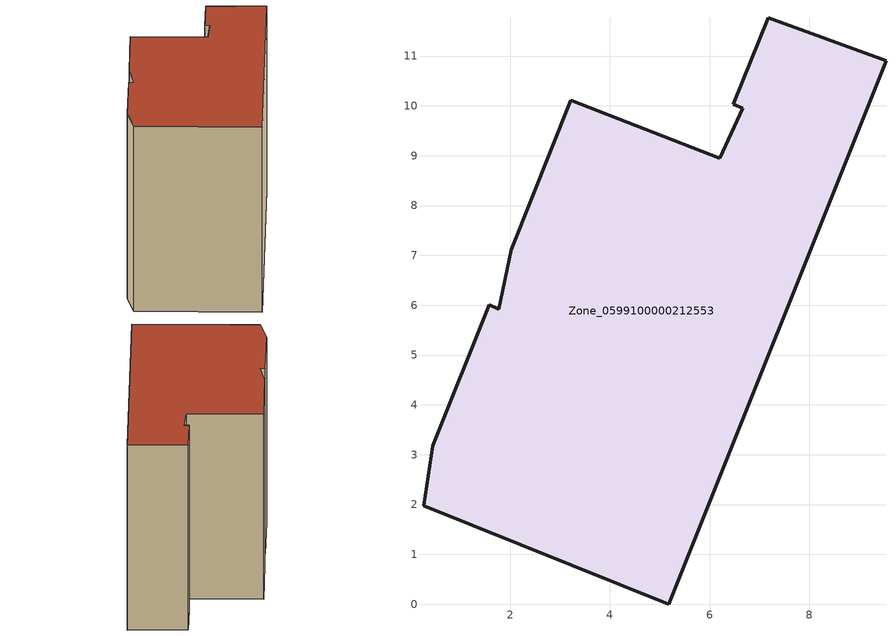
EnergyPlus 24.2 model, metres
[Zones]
Zone_0599100000212553
 floor ground (C_G): 2.02,7.11 3.22,10.11 6.2,8.95 6.67,9.95 6.48,10.03 7.18,11.77 9.54,10.91 5.18,0 0.26,1.98 0.44,3.18 1.57,6.01 1.77,5.92 z0
 wall outside (C_F): 0.44,3.18 0.26,1.98 5.18,0 9.54,10.91 7.18,11.77 6.48,10.03 6.67,9.95 6.2,8.95 3.22,10.11 2.02,7.11 1.77,5.92 1.57,6.01 0.44,3.18 z0:8.42
 roof outside (C_R): 3.22,10.11 2.02,7.11 1.77,5.92 1.57,6.01 0.44,3.18 0.26,1.98 5.18,0 9.54,10.91 7.18,11.77 6.48,10.03 6.67,9.95 6.2,8.95 z8.42
[BUILDING]
Pand.0599100000212553: North Axis=0; Terrain=City; Loads Convergence Tolerance Value=0.04; Temperature Convergence Tolerance Value=0.4; Solar Distribution=FullExterior; Maximum Number of Warmup Days=25; Minimum Number of Warmup Days=1
[Site:Location]
Rotterdam.The.Hague.AP_ZH_NLD Design_Conditions: Latitude=51.96; Longitude=4.45; Time Zone=1; Elevation=-4.5
[SITE:GROUNDTEMPERATURE:BUILDINGSURFACE]
18, 18, 18, 18, 18, 18, 18, 18, 18, 18, 18, 18
[MATERIAL] Thermal Absorptance=0.9; Solar Absorptance=0.7; Visible Absorptance=0.7
Name | Roughness | Thickness | Conductivity | Density | Specific Heat
G.TC.1975-1991 | MediumSmooth | 0.15 | 0.288461 | 540 | 1210
F.TC.1975-1991 | Rough | 0.3 | 0.230769 | 1920 | 840
R.TC.1975-1991 | MediumRough | 0.2 | 0.153846 | 1500 | 1000
[CONSTRUCTION]
C_G: G.TC.1975-1991
C_F: F.TC.1975-1991
C_R: R.TC.1975-1991
[ZONE]
Zone_0599100000212553: Type=1; Multiplier=1; Ceiling Height=Autocalculate; Volume=Autocalculate; Floor Area=autocalculate; Part of Total Floor Area=Yes
[ZONEINFILTRATION:DESIGNFLOWRATE]
Infil_Zone_0599100000212553: Zone or ZoneList or Space or SpaceList=Zone_0599100000212553; Schedule=AlwaysOn; Design Flow Rate Calculation Method=Flow/Area; Flow Rate per Floor Area=0.003; Constant Term Coefficient=1; Temperature Term Coefficient=0; Velocity Term Coefficient=0; Velocity Squared Term Coefficient=0
[HVACTEMPLATE:ZONE:IDEALLOADSAIRSYSTEM]
Zone_0599100000212553: Maximum Heating Supply Air Temperature=50; Minimum Cooling Supply Air Temperature=13; Maximum Heating Supply Air Humidity Ratio=0.0156; Minimum Cooling Supply Air Humidity Ratio=0.0077; Heating Limit=NoLimit; Cooling Limit=NoLimit; Dehumidification Control Type=ConstantSensibleHeatRatio; Cooling Sensible Heat Ratio=0.7; Dehumidification Setpoint=60; Humidification Control Type=None; Humidification Setpoint=30; Outdoor Air Method=None; Outdoor Air Flow Rate per Person=0.00944; Outdoor Air Flow Rate per Zone Floor Area=0; Outdoor Air Flow Rate per Zone=0; Demand Controlled Ventilation Type=None; Outdoor Air Economizer Type=NoEconomizer; Heat Recovery Type=None; Sensible Heat Recovery Effectiveness=0.7; Latent Heat Recovery Effectiveness=0.65
[ZONECONTROL:THERMOSTAT]
ThermostatControl_Zone_0599100000212553: Zone or ZoneList=Zone_0599100000212553; Control Type Schedule=DualSetpointControlType; Control 1=Thermostat_Zone_0599100000212553; Temperature Difference Between Cutout And Setpoint=0
[THERMOSTATSETPOINT:DUALSETPOINT]
Thermostat_Zone_0599100000212553: Heating Setpoint Temperature Schedule=HeatingSetpoint_Zone_0599100000212553; Cooling Setpoint Temperature Schedule=CoolingSetpoint_Zone_0599100000212553
[SCHEDULE:COMPACT]
HeatingSetpoint_Zone_0599100000212553: Through: 12/31, For: AllDays, Until: 24:00, 21
CoolingSetpoint_Zone_0599100000212553: Through: 12/31, For: AllDays, Until: 24:00, 24
DualSetpointControlType: Through: 12/31, For: AllDays, Until: 24:00, 4
AlwaysOn: Through: 12/31, For: AllDays, Until: 24:00, 1
